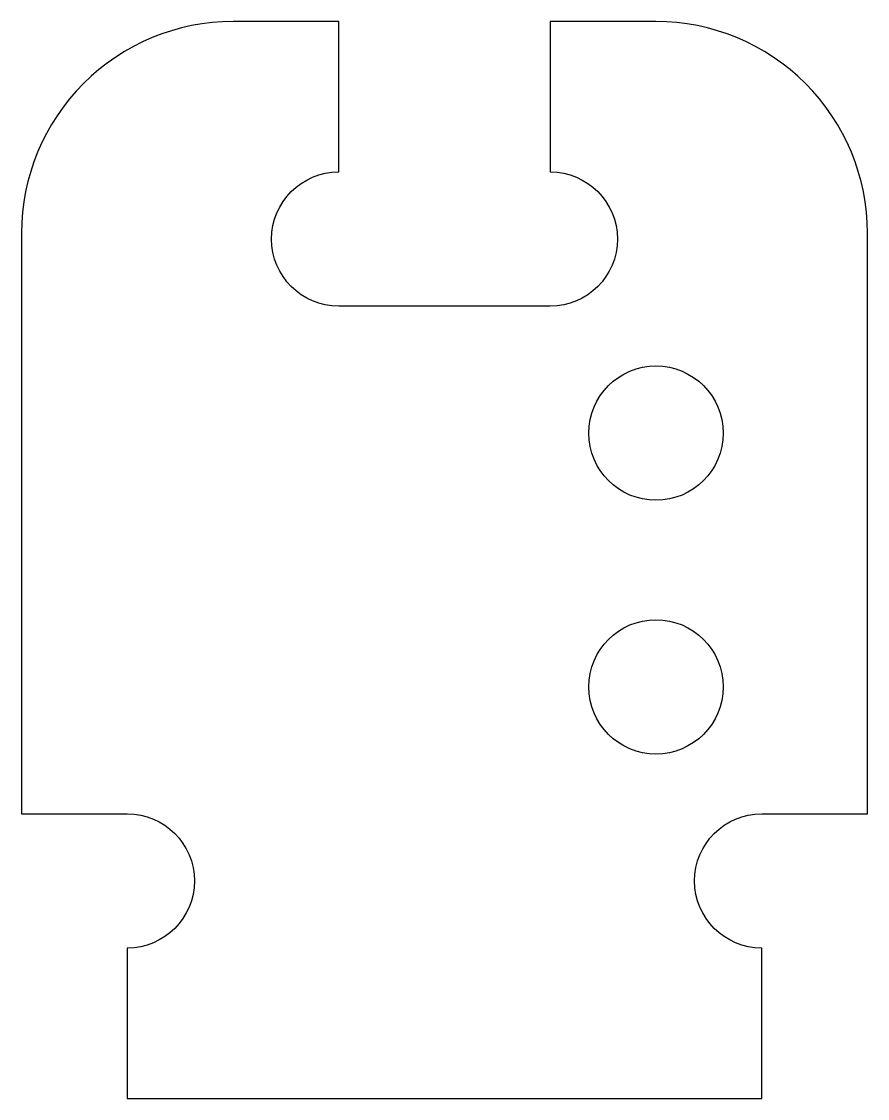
# Model space of a CAD drawing. Header units: millimetres. Extents: x -20 to 0, y -6.7 to 18.7.
import ezdxf

# ---------------------------------------------------------------- set-up
doc = ezdxf.new("R2010")
doc.units = ezdxf.units.MM

msp = doc.modelspace()

# ---------------------------------------------------------------- linework, layer by layer
msp.add_lwpolyline([(-7.5, 15.175, -1), (-7.5, 12), (-12.5, 12, -1), (-12.5, 15.175), (-12.5, 18.731), (-15, 18.731, 0.414214), (-20, 13.731), (-20, 0), (-17.5, 0, -1), (-17.5, -3.175), (-17.5, -6.731), (-2.5, -6.731), (-2.5, -3.175, -1), (-2.5, 0), (0, 0), (0, 13.731, 0.414214), (-5, 18.731), (-7.5, 18.731)], format="xyb", close=True)
for centre in [(-5, 9), (-5, 3)]:
    msp.add_circle(centre, 1.588)

doc.saveas('drawing.dxf')
